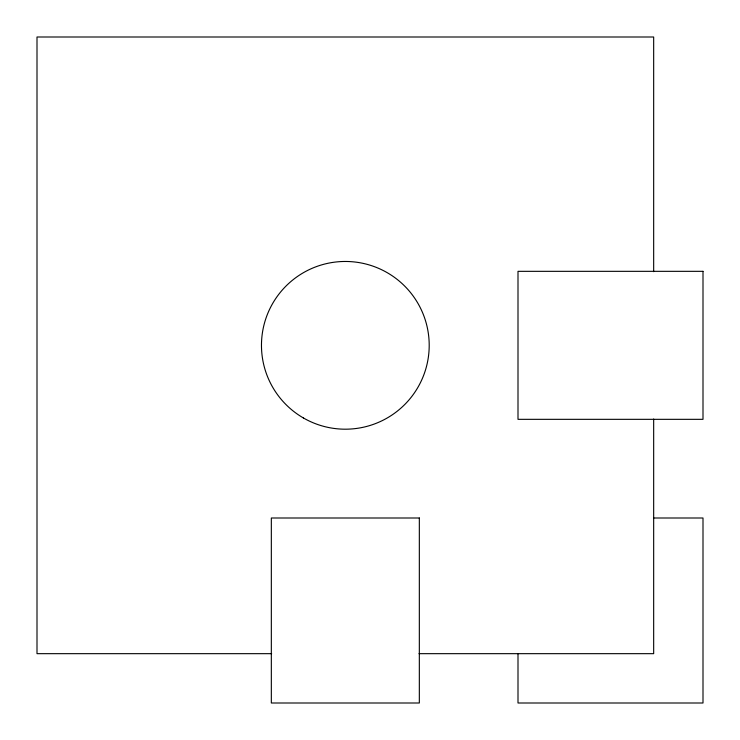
<?xml version="1.0" encoding="UTF-8"?>
<svg xmlns="http://www.w3.org/2000/svg" width="740" height="740" viewBox="0 0 740 740"><rect width="100%" height="100%" fill="white"/><g stroke="black" fill="none" stroke-linecap="round" stroke-linejoin="round"><path stroke-width="1.11" d="M653.67 518L703 518L703 703L518 703L518 653.67M271.654 653.67L37 653.67L37 37L653.67 37L653.67 271.654M419.016 653.67L653.67 653.67L653.67 419.016M703 271.33L518 271.33L518 419.33L703 419.33L703 271.33M419.33 518L271.33 518L271.33 703L419.33 703L419.33 518M303.4 417.961A83.87 83.87 0 0 0 429.2 345.33A83.87 83.87 0 0 0 303.4 272.699A83.87 83.87 0 0 0 303.4 417.961"/></g></svg>
